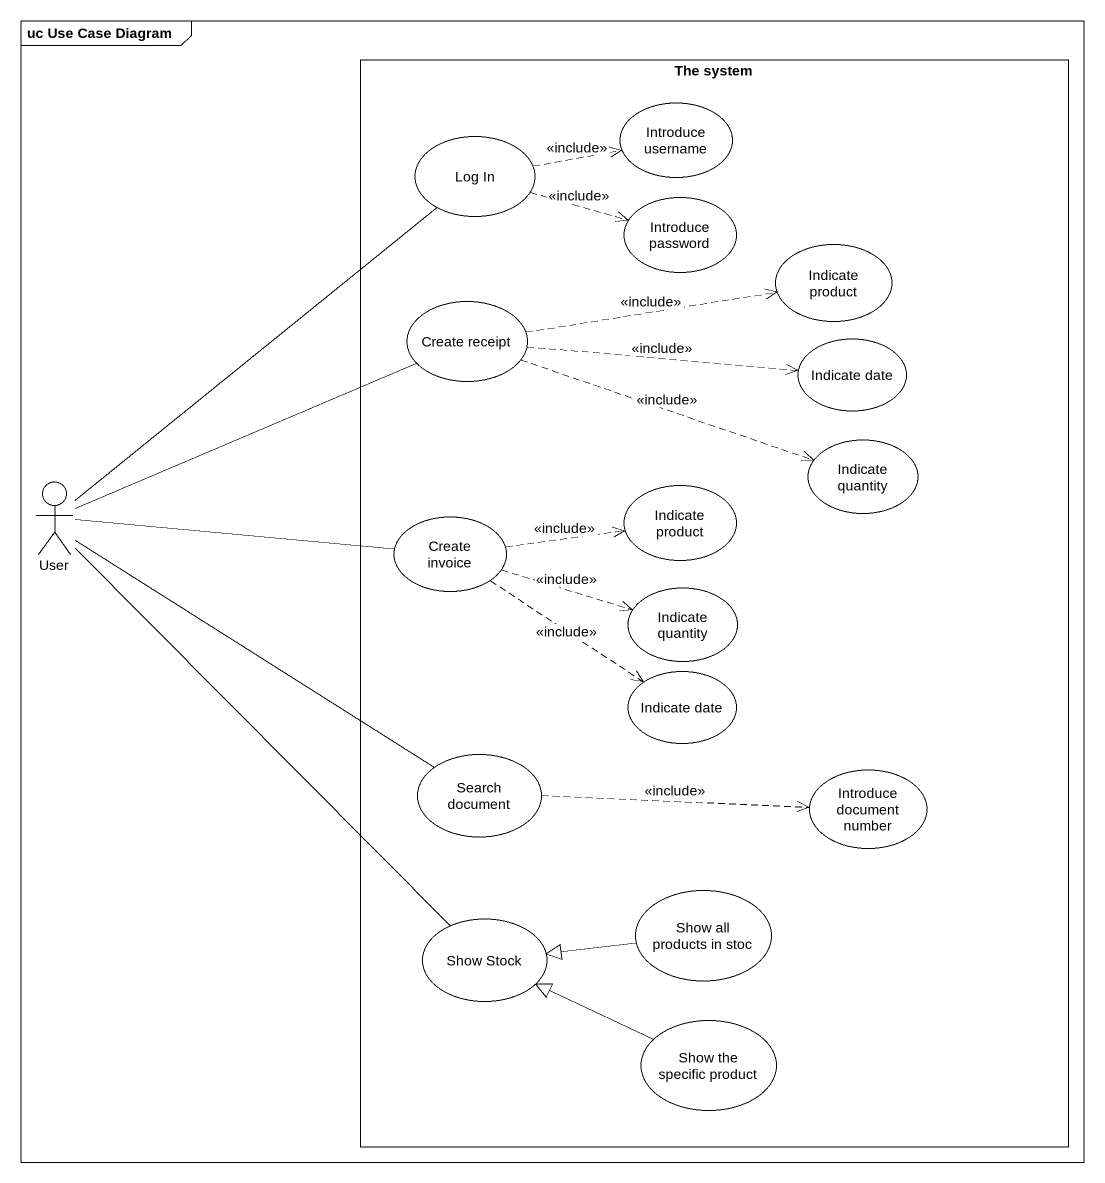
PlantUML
@startuml
mainframe uc Use Case Diagram
rectangle "The system" as The_system {
  usecase "Introduce username" as Introduce_username
  usecase "Log In" as Log_In
  usecase "Introduce password" as Introduce_password
  usecase "Create receipt" as Create_receipt
  usecase "Indicate product" as Indicate_product
  usecase "Indicate date" as Indicate_date
  usecase "Indicate quantity" as Indicate_quantity
  usecase "Create invoice" as Create_invoice
  usecase "Indicate product" as Indicate_product_2
  usecase "Indicate quantity" as Indicate_quantity_2
  usecase "Indicate date" as Indicate_date_2
  usecase "Search document" as Search_document
  usecase "Introduce document number" as Introduce_document_number
  usecase "Show Stock" as Show_Stock
  usecase "Show all products in stoc" as Show_all_products_in_stoc
  usecase "Show the specific product" as Show_the_specific_product
}
actor User
Log_In .right.> Introduce_username : <<include>>
Log_In .right.> Introduce_password : <<include>>
Create_receipt .right.> Indicate_product : <<include>>
Create_receipt .right.> Indicate_date : <<include>>
Create_receipt .right.> Indicate_quantity : <<include>>
User -up- Log_In
User -right- Create_receipt
User -right- Create_invoice
User -- Search_document
User -- Show_Stock
Create_invoice .right.> Indicate_product_2 : <<include>>
Create_invoice .right.> Indicate_quantity_2 : <<include>>
Create_invoice ..> Indicate_date_2 : <<include>>
Search_document .right.> Introduce_document_number : <<include>>
Show_all_products_in_stoc -left-|> Show_Stock
Show_the_specific_product -left-|> Show_Stock
@enduml
